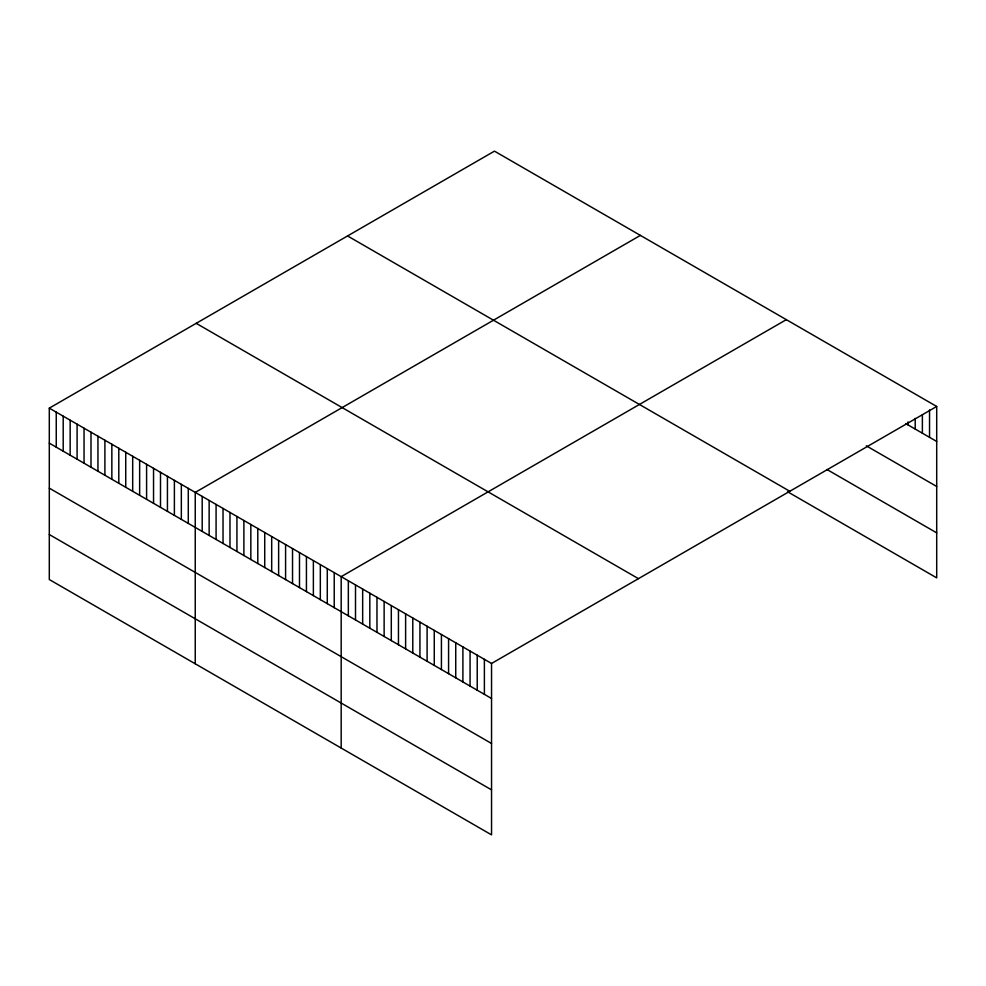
<?xml version="1.0" encoding="UTF-8"?>
<svg xmlns="http://www.w3.org/2000/svg" width="986" height="986" viewBox="0 0 986 986"><rect width="100%" height="100%" fill="white"/><g stroke="black" fill="none" stroke-linecap="round" stroke-linejoin="round"><path stroke-width="1.48" d="M936.7 406.466L491.546 663.467L491.546 834.859L49.3 579.534L49.3 408.142L494.454 151.141L936.7 406.466L936.7 577.858L787.531 491.731M640.395 235.395L195.24 492.408L195.24 663.8M786.335 319.649L341.181 576.662L341.181 748.054M905.678 423.549L936.7 441.469M866.287 445.82L936.7 486.468M826.909 469.459L936.7 532.847M347.553 235.95L789.798 491.274M196.202 323.334L638.447 578.659M49.3 408.142L491.546 663.467M49.3 443.158L491.546 698.482M49.3 488.156L491.546 743.481M49.3 534.535L491.546 789.86M929.539 409.942L929.539 437.328M922.378 414.933L922.378 433.199M915.218 418.409L915.218 429.07M908.057 421.885L908.057 424.929M484.385 659.338L484.385 694.341M477.224 655.209L477.224 690.212M470.063 651.068L470.063 686.071M462.902 646.939L462.902 681.942M455.742 642.798L455.742 677.813M448.581 638.669L448.581 673.672M441.42 634.54L441.42 669.543M434.259 630.399L434.259 665.402M427.098 626.27L427.098 661.273M419.937 622.129L419.937 657.144M412.777 618L412.777 653.003M405.616 613.871L405.616 648.874M398.455 609.73L398.455 644.733M391.294 605.601L391.294 640.604M384.133 601.46L384.133 636.475M376.972 597.331L376.972 632.334M369.824 593.202L369.824 628.205M362.663 589.061L362.663 624.064M355.502 584.932L355.502 619.935M348.341 580.791L348.341 615.794M334.229 572.644L334.229 607.659M327.278 568.639L327.278 603.642M320.327 564.621L320.327 599.624M313.375 560.615L313.375 595.618M306.436 556.597L306.436 591.6M299.485 552.591L299.485 587.594M292.534 548.573L292.534 583.576M285.583 544.568L285.583 579.571M278.631 540.55L278.631 575.553M271.68 536.544L271.68 571.547M264.729 532.526L264.729 567.529M257.79 528.508L257.79 563.524M250.838 524.503L250.838 559.506M243.887 520.485L243.887 555.5M236.936 516.479L236.936 551.482M229.984 512.461L229.984 547.464M223.033 508.456L223.033 543.459M216.082 504.438L216.082 539.441M209.143 500.432L209.143 535.435M202.192 496.414L202.192 531.417M188.289 488.39L188.289 523.393M181.338 484.385L181.338 519.388M174.386 480.367L174.386 515.37M167.435 476.349L167.435 511.364M160.496 472.343L160.496 507.346M153.545 468.325L153.545 503.341M146.594 464.32L146.594 499.323M139.642 460.302L139.642 495.317M132.691 456.296L132.691 491.299M125.74 452.278L125.74 487.281M118.801 448.273L118.801 483.276M111.849 444.255L111.849 479.258M104.898 440.249L104.898 475.252M97.947 436.231L97.947 471.234M90.995 432.225L90.995 467.228M84.044 428.207L84.044 463.21M77.093 424.202L77.093 459.205M70.154 420.184L70.154 455.187M63.203 416.166L63.203 451.181M56.251 412.16L56.251 447.163"/></g></svg>
